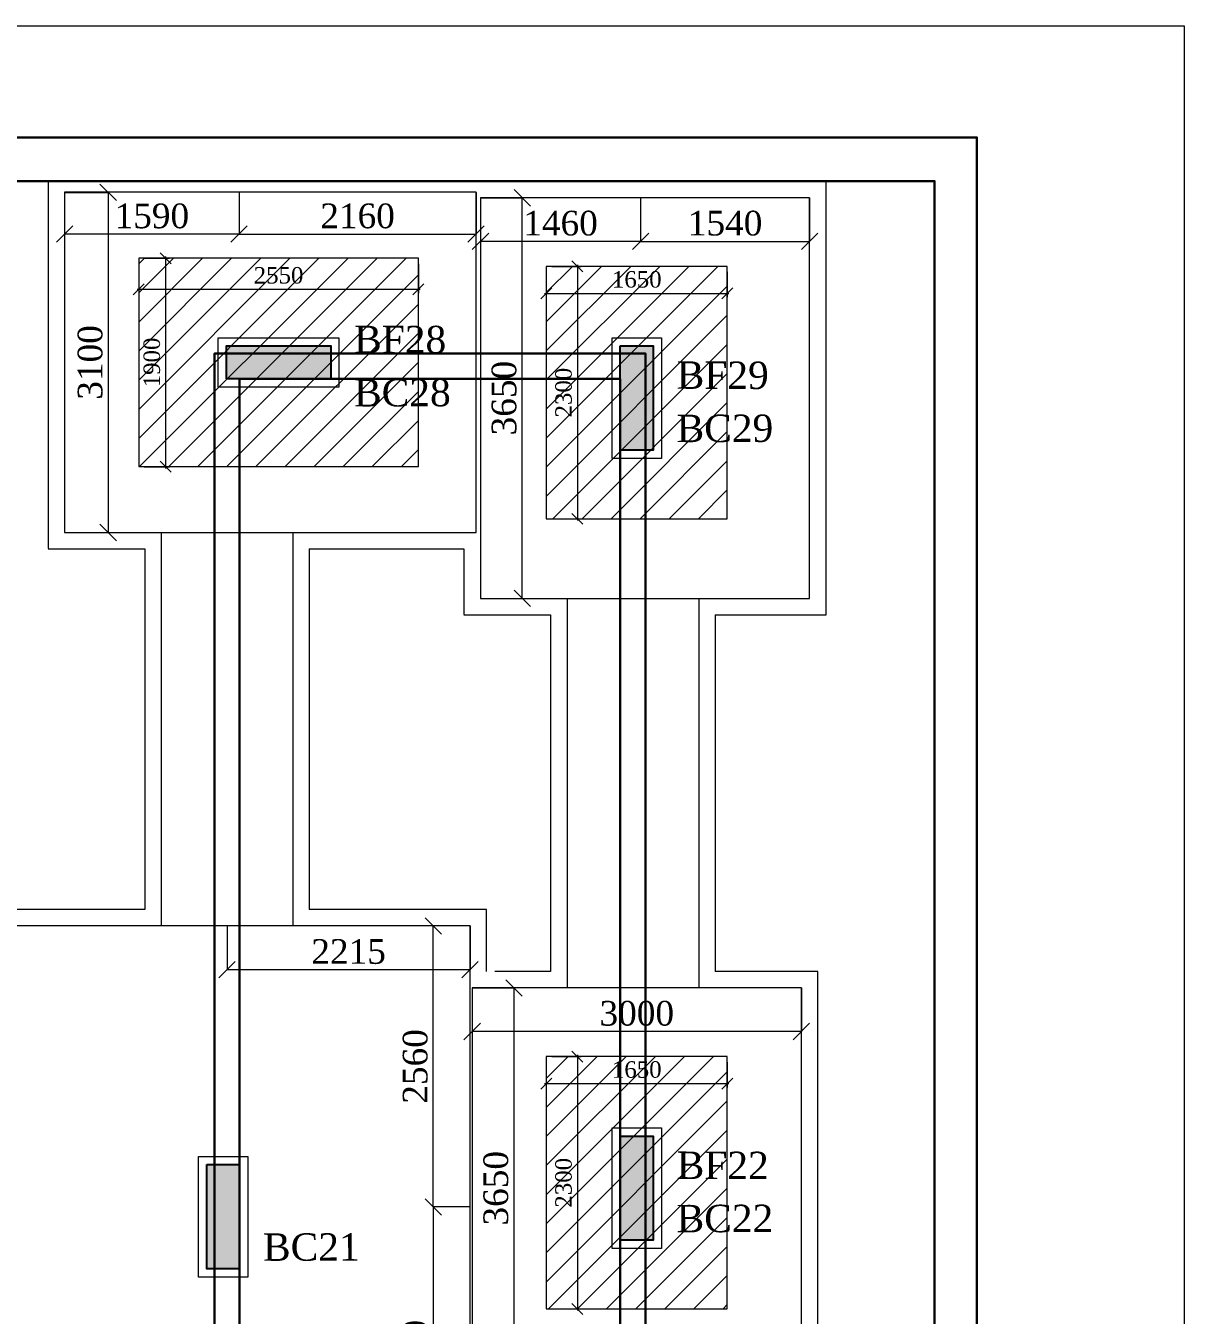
# Model space of a CAD drawing. Header units: inches. Extents: x 10943721 to 11147402, y -2794197 to -2693110.
# Drawn here: x 11034733 to 11045292, y -2704860 to -2693110 of the extents above; entities that cross this region are included whole.
import ezdxf

# ---------------------------------------------------------------- set-up
doc = ezdxf.new("R2010")
doc.units = ezdxf.units.IN
doc.header["$LTSCALE"] = 0.5
doc.header["$MEASUREMENT"] = 0
doc.header["$PDMODE"] = 34
doc.header["$PDSIZE"] = 50
doc.linetypes.add('HIDDEN', pattern=[9.525, 6.35, -3.175])
doc.layers.get('0').update_dxf_attribs({"lineweight": 0})
for name, color, linetype, lineweight in [('S-C0-UP TO B1', 4, 'Continuous', 30), ('S-C3-UP TO HP', 6, 'Continuous', 25), ('S-FOUND-EXCAVATION', 253, 'HIDDEN', 0), ('S-FOUND-PEDESTAL', 8, 'Continuous', 5), ('S-FOUND-TEXT COL', 7, 'Continuous', 0), ('S-FOUND-TEXT FOOTING', 7, 'Continuous', 0), ('S_FOUND_DIM', 7, 'Continuous', 9), ('S_FOUND_DIM-1', 7, 'Continuous', 9), ('S_FOUND_EXCAVATION', 253, 'HIDDEN', 5), ('S_FOUND_FOOTING', 7, 'Continuous', 15), ('S_FOUND_FOOTING-1', 7, 'Continuous', 9)]:
    doc.layers.add(name, color=color, linetype=linetype, lineweight=lineweight)
doc.layers.add('S_HATCH', color=250, linetype='Continuous', lineweight=5, transparency=0.5)
doc.styles.add('SHEET TEXT', font='times.ttf')
doc.styles.get("Standard").update_dxf_attribs({"font": 'times.ttf'})
doc.dimstyles.new('DIM FOOTING', dxfattribs={"dimtxt": 250, "dimasz": 150, "dimexe": 0.18, "dimexo": 0.0625, "dimgap": 50, "dimtad": 1, "dimtoh": 1, "dimdec": 0, "dimzin": 0, "dimdsep": 46, "dimtxsty": 'Standard', "dimblk": 'OBLIQUE', "dimcen": 0.09, "dimclrd": 256, "dimclre": 256, "dimclrt": 256, "dimadec": 0, "dimazin": 0, "dimtfac": 1, "dimtdec": 0, "dimtofl": 0, "dimtmove": 0, "dimatfit": 3, "dimfxl": 1, "dimtolj": 1, "dimtzin": 0, "dimlwd": -1, "dimlwe": -1, "dimarcsym": 0})
doc.dimstyles.new('S_DIM', dxfattribs={"dimtxt": 75, "dimasz": 35, "dimexe": 35, "dimexo": 50, "dimgap": 25, "dimtad": 1, "dimdec": 0, "dimzin": 0, "dimdsep": 46, "dimtxsty": 'Standard', "dimblk": 'OBLIQUE', "dimcen": 0.09, "dimdle": 15, "dimclrd": 256, "dimclre": 256, "dimclrt": 256, "dimadec": 0, "dimazin": 0, "dimtfac": 1, "dimtdec": 0, "dimtofl": 0, "dimtmove": 0, "dimatfit": 3, "dimfxl": 1, "dimtolj": 1, "dimtzin": 0, "dimlwd": -1, "dimlwe": -1, "dimarcsym": 0})

# ---------------------------------------------------------------- blocks, each defined once
blk = doc.blocks.new('_Oblique')
at = {"color": 0, "linetype": 'ByBlock', "lineweight": -2}
blk.add_line((-0.5, -0.5), (0.5, 0.5), dxfattribs=at)
blk = doc.blocks.new('*D343')
at = {"layer": 'Defpoints', "color": 0, "transparency": 16777216}
for p in [(11035087, -2694628), (11035087, -2697728), (11035484, -2697728)]:
    blk.add_point(p, dxfattribs=at)
at = {"layer": 'S_FOUND_DIM', "transparency": 16777216}
for p, q in [((11035087, -2694628), (11035485, -2694628)), ((11035484, -2694628), (11035484, -2697728)), ((11035087, -2697728), (11035485, -2697728))]:
    blk.add_line(p, q, dxfattribs=at)
at = {"layer": 'S_FOUND_DIM', "transparency": 16777216, "xscale": 150, "yscale": 150, "zscale": 150}
for p, rotation in [((11035484, -2694628), 90), ((11035484, -2697728), 270)]:
    blk.add_blockref('_Oblique', p, dxfattribs=dict(at, rotation=rotation))
at = {"layer": 'S_FOUND_DIM', "transparency": 16777216, "insert": (11035320, -2696178), "char_height": 225, "attachment_point": 5, "rotation": 90}
blk.add_mtext('\\A1;3100', dxfattribs=at)
blk = doc.blocks.new('*D344')
at = {"layer": 'Defpoints', "color": 0, "transparency": 16777216}
for p in [(11035087, -2694628), (11036677, -2694628), (11035087, -2695008)]:
    blk.add_point(p, dxfattribs=at)
at = {"layer": 'S_FOUND_DIM', "transparency": 16777216}
for p, q in [((11035087, -2694628), (11035087, -2695009)), ((11036677, -2694628), (11036677, -2695009)), ((11036677, -2695008), (11035087, -2695008))]:
    blk.add_line(p, q, dxfattribs=at)
at = {"layer": 'S_FOUND_DIM', "transparency": 16777216, "xscale": 150, "yscale": 150, "zscale": 150, "rotation": 180}
blk.add_blockref('_Oblique', (11035087, -2695008), dxfattribs=at)
at = {"layer": 'S_FOUND_DIM', "transparency": 16777216, "xscale": 150, "yscale": 150, "zscale": 150}
blk.add_blockref('_Oblique', (11036677, -2695008), dxfattribs=at)
at = {"layer": 'S_FOUND_DIM', "transparency": 16777216, "insert": (11035882, -2694844), "char_height": 225, "attachment_point": 5}
blk.add_mtext('\\A1;1590', dxfattribs=at)
blk = doc.blocks.new('*D345')
at = {"layer": 'Defpoints', "color": 0, "transparency": 16777216}
for p in [(11035762, -2695228), (11038312, -2695228), (11038312, -2695511)]:
    blk.add_point(p, dxfattribs=at)
at = {"layer": 'S_FOUND_DIM-1', "transparency": 16777216}
for p, q in [((11035762, -2695278), (11035762, -2695546)), ((11038312, -2695278), (11038312, -2695546)), ((11035747, -2695511), (11038327, -2695511))]:
    blk.add_line(p, q, dxfattribs=at)
at = {"layer": 'S_FOUND_DIM-1', "transparency": 16777216, "xscale": 100, "yscale": 100, "zscale": 100, "rotation": 180}
blk.add_blockref('_Oblique', (11035762, -2695511), dxfattribs=at)
at = {"layer": 'S_FOUND_DIM-1', "transparency": 16777216, "xscale": 100, "yscale": 100, "zscale": 100}
blk.add_blockref('_Oblique', (11038312, -2695511), dxfattribs=at)
at = {"layer": 'S_FOUND_DIM-1', "transparency": 16777216, "insert": (11037037, -2695385), "char_height": 150, "attachment_point": 5}
blk.add_mtext('\\A1;2550', dxfattribs=at)
blk = doc.blocks.new('*D346')
at = {"layer": 'Defpoints', "color": 0, "transparency": 16777216}
for p in [(11035762, -2695228), (11036008, -2695228), (11035762, -2697128)]:
    blk.add_point(p, dxfattribs=at)
at = {"layer": 'S_FOUND_DIM-1', "transparency": 16777216}
for p, q in [((11035812, -2695228), (11036043, -2695228)), ((11036008, -2697143), (11036008, -2695213)), ((11035812, -2697128), (11036043, -2697128))]:
    blk.add_line(p, q, dxfattribs=at)
at = {"layer": 'S_FOUND_DIM-1', "transparency": 16777216, "xscale": 100, "yscale": 100, "zscale": 100}
for p, rotation in [((11036008, -2695228), 90), ((11036008, -2697128), 270)]:
    blk.add_blockref('_Oblique', p, dxfattribs=dict(at, rotation=rotation))
at = {"layer": 'S_FOUND_DIM-1', "transparency": 16777216, "insert": (11035882, -2696178), "char_height": 150, "attachment_point": 5, "rotation": 90}
blk.add_mtext('\\A1;1900', dxfattribs=at)
blk = doc.blocks.new('*D347')
at = {"layer": 'Defpoints', "color": 0, "transparency": 16777216}
for p in [(11038877, -2694678), (11040337, -2694678), (11038877, -2695075)]:
    blk.add_point(p, dxfattribs=at)
at = {"layer": 'S_FOUND_DIM', "transparency": 16777216}
for p, q in [((11038877, -2694678), (11038877, -2695075)), ((11040337, -2694678), (11040337, -2695075)), ((11040337, -2695075), (11038877, -2695075))]:
    blk.add_line(p, q, dxfattribs=at)
at = {"layer": 'S_FOUND_DIM', "transparency": 16777216, "xscale": 150, "yscale": 150, "zscale": 150, "rotation": 180}
blk.add_blockref('_Oblique', (11038877, -2695075), dxfattribs=at)
at = {"layer": 'S_FOUND_DIM', "transparency": 16777216, "xscale": 150, "yscale": 150, "zscale": 150}
blk.add_blockref('_Oblique', (11040337, -2695075), dxfattribs=at)
at = {"layer": 'S_FOUND_DIM', "transparency": 16777216, "insert": (11039607, -2694910), "char_height": 225, "attachment_point": 5}
blk.add_mtext('\\A1;1460', dxfattribs=at)
blk = doc.blocks.new('*D348')
at = {"layer": 'Defpoints', "color": 0, "transparency": 16777216}
for p in [(11038877, -2694678), (11039258, -2694678), (11038877, -2698328)]:
    blk.add_point(p, dxfattribs=at)
at = {"layer": 'S_FOUND_DIM', "transparency": 16777216}
for p, q in [((11038877, -2694678), (11039258, -2694678)), ((11039258, -2698328), (11039258, -2694678)), ((11038877, -2698328), (11039258, -2698328))]:
    blk.add_line(p, q, dxfattribs=at)
at = {"layer": 'S_FOUND_DIM', "transparency": 16777216, "xscale": 150, "yscale": 150, "zscale": 150}
for p, rotation in [((11039258, -2694678), 90), ((11039258, -2698328), 270)]:
    blk.add_blockref('_Oblique', p, dxfattribs=dict(at, rotation=rotation))
at = {"layer": 'S_FOUND_DIM', "transparency": 16777216, "insert": (11039093, -2696503), "char_height": 225, "attachment_point": 5, "rotation": 90}
blk.add_mtext('\\A1;3650', dxfattribs=at)
blk = doc.blocks.new('*D349')
at = {"layer": 'Defpoints', "color": 0, "transparency": 16777216}
for p in [(11039477, -2695303), (11039477, -2697603), (11039761, -2697603)]:
    blk.add_point(p, dxfattribs=at)
at = {"layer": 'S_FOUND_DIM-1', "transparency": 16777216}
for p, q in [((11039527, -2695303), (11039796, -2695303)), ((11039761, -2695288), (11039761, -2697618)), ((11039527, -2697603), (11039796, -2697603))]:
    blk.add_line(p, q, dxfattribs=at)
at = {"layer": 'S_FOUND_DIM-1', "transparency": 16777216, "xscale": 100, "yscale": 100, "zscale": 100}
for p, rotation in [((11039761, -2695303), 90), ((11039761, -2697603), 270)]:
    blk.add_blockref('_Oblique', p, dxfattribs=dict(at, rotation=rotation))
at = {"layer": 'S_FOUND_DIM-1', "transparency": 16777216, "insert": (11039635, -2696453), "char_height": 150, "attachment_point": 5, "rotation": 90}
blk.add_mtext('\\A1;2300', dxfattribs=at)
blk = doc.blocks.new('*D350')
at = {"layer": 'Defpoints', "color": 0, "transparency": 16777216}
for p in [(11039477, -2695303), (11041127, -2695303), (11041127, -2695549)]:
    blk.add_point(p, dxfattribs=at)
at = {"layer": 'S_FOUND_DIM-1', "transparency": 16777216}
for p, q in [((11039477, -2695353), (11039477, -2695584)), ((11041127, -2695353), (11041127, -2695584)), ((11039462, -2695549), (11041142, -2695549))]:
    blk.add_line(p, q, dxfattribs=at)
at = {"layer": 'S_FOUND_DIM-1', "transparency": 16777216, "xscale": 100, "yscale": 100, "zscale": 100, "rotation": 180}
blk.add_blockref('_Oblique', (11039477, -2695549), dxfattribs=at)
at = {"layer": 'S_FOUND_DIM-1', "transparency": 16777216, "xscale": 100, "yscale": 100, "zscale": 100}
blk.add_blockref('_Oblique', (11041127, -2695549), dxfattribs=at)
at = {"layer": 'S_FOUND_DIM-1', "transparency": 16777216, "insert": (11040302, -2695422), "char_height": 150, "attachment_point": 5}
blk.add_mtext('\\A1;1650', dxfattribs=at)
blk = doc.blocks.new('*D351')
at = {"layer": 'Defpoints', "color": 0, "transparency": 16777216}
for p in [(11038802, -2701878), (11041802, -2701878), (11038802, -2702275)]:
    blk.add_point(p, dxfattribs=at)
at = {"layer": 'S_FOUND_DIM', "transparency": 16777216}
for p, q in [((11038802, -2701878), (11038802, -2702275)), ((11041802, -2701878), (11041802, -2702275)), ((11041802, -2702275), (11038802, -2702275))]:
    blk.add_line(p, q, dxfattribs=at)
at = {"layer": 'S_FOUND_DIM', "transparency": 16777216, "xscale": 150, "yscale": 150, "zscale": 150, "rotation": 180}
blk.add_blockref('_Oblique', (11038802, -2702275), dxfattribs=at)
at = {"layer": 'S_FOUND_DIM', "transparency": 16777216, "xscale": 150, "yscale": 150, "zscale": 150}
blk.add_blockref('_Oblique', (11041802, -2702275), dxfattribs=at)
at = {"layer": 'S_FOUND_DIM', "transparency": 16777216, "insert": (11040302, -2702110), "char_height": 225, "attachment_point": 5}
blk.add_mtext('\\A1;3000', dxfattribs=at)
blk = doc.blocks.new('*D352')
at = {"layer": 'Defpoints', "color": 0, "transparency": 16777216}
for p in [(11038802, -2701878), (11039183, -2701878), (11038802, -2705528)]:
    blk.add_point(p, dxfattribs=at)
at = {"layer": 'S_FOUND_DIM', "transparency": 16777216}
for p, q in [((11038802, -2701878), (11039183, -2701878)), ((11039183, -2705528), (11039183, -2701878)), ((11038802, -2705528), (11039183, -2705528))]:
    blk.add_line(p, q, dxfattribs=at)
at = {"layer": 'S_FOUND_DIM', "transparency": 16777216, "xscale": 150, "yscale": 150, "zscale": 150}
for p, rotation in [((11039183, -2701878), 90), ((11039183, -2705528), 270)]:
    blk.add_blockref('_Oblique', p, dxfattribs=dict(at, rotation=rotation))
at = {"layer": 'S_FOUND_DIM', "transparency": 16777216, "insert": (11039018, -2703703), "char_height": 225, "attachment_point": 5, "rotation": 90}
blk.add_mtext('\\A1;3650', dxfattribs=at)
blk = doc.blocks.new('*D376')
at = {"layer": 'Defpoints', "color": 0, "transparency": 16777216}
for p in [(11036677, -2694628), (11038837, -2694628), (11038837, -2695008)]:
    blk.add_point(p, dxfattribs=at)
at = {"layer": 'S_FOUND_DIM', "transparency": 16777216}
for p, q in [((11036677, -2694628), (11036677, -2695009)), ((11038837, -2694628), (11038837, -2695009)), ((11036677, -2695008), (11038837, -2695008))]:
    blk.add_line(p, q, dxfattribs=at)
at = {"layer": 'S_FOUND_DIM', "transparency": 16777216, "xscale": 150, "yscale": 150, "zscale": 150, "rotation": 180}
blk.add_blockref('_Oblique', (11036677, -2695008), dxfattribs=at)
at = {"layer": 'S_FOUND_DIM', "transparency": 16777216, "xscale": 150, "yscale": 150, "zscale": 150}
blk.add_blockref('_Oblique', (11038837, -2695008), dxfattribs=at)
at = {"layer": 'S_FOUND_DIM', "transparency": 16777216, "insert": (11037757, -2694844), "char_height": 225, "attachment_point": 5}
blk.add_mtext('\\A1;2160', dxfattribs=at)
blk = doc.blocks.new('*D377')
at = {"layer": 'Defpoints', "color": 0, "transparency": 16777216}
for p in [(11040337, -2694678), (11041877, -2694678), (11041877, -2695075)]:
    blk.add_point(p, dxfattribs=at)
at = {"layer": 'S_FOUND_DIM', "transparency": 16777216}
for p, q in [((11040337, -2694678), (11040337, -2695075)), ((11041877, -2694678), (11041877, -2695075)), ((11040337, -2695075), (11041877, -2695075))]:
    blk.add_line(p, q, dxfattribs=at)
at = {"layer": 'S_FOUND_DIM', "transparency": 16777216, "xscale": 150, "yscale": 150, "zscale": 150, "rotation": 180}
blk.add_blockref('_Oblique', (11040337, -2695075), dxfattribs=at)
at = {"layer": 'S_FOUND_DIM', "transparency": 16777216, "xscale": 150, "yscale": 150, "zscale": 150}
blk.add_blockref('_Oblique', (11041877, -2695075), dxfattribs=at)
at = {"layer": 'S_FOUND_DIM', "transparency": 16777216, "insert": (11041107, -2694910), "char_height": 225, "attachment_point": 5}
blk.add_mtext('\\A1;1540', dxfattribs=at)
blk = doc.blocks.new('*D291')
at = {"layer": 'Defpoints', "color": 0, "transparency": 16777216}
for p in [(11036567, -2701313), (11038782, -2701313), (11036567, -2701712)]:
    blk.add_point(p, dxfattribs=at)
at = {"layer": 'S_FOUND_DIM', "transparency": 16777216}
for p, q in [((11036567, -2701313), (11036567, -2701712)), ((11038782, -2701313), (11038782, -2701712)), ((11038782, -2701712), (11036567, -2701712))]:
    blk.add_line(p, q, dxfattribs=at)
at = {"layer": 'S_FOUND_DIM', "transparency": 16777216, "xscale": 150, "yscale": 150, "zscale": 150, "rotation": 180}
blk.add_blockref('_Oblique', (11036567, -2701712), dxfattribs=at)
at = {"layer": 'S_FOUND_DIM', "transparency": 16777216, "xscale": 150, "yscale": 150, "zscale": 150}
blk.add_blockref('_Oblique', (11038782, -2701712), dxfattribs=at)
at = {"layer": 'S_FOUND_DIM', "transparency": 16777216, "insert": (11037675, -2701547), "char_height": 225, "attachment_point": 5}
blk.add_mtext('\\A1;2215', dxfattribs=at)
blk = doc.blocks.new('*D294')
at = {"layer": 'Defpoints', "color": 0, "transparency": 16777216}
for p in [(11038448, -2703873), (11038782, -2703873), (11038782, -2706613)]:
    blk.add_point(p, dxfattribs=at)
at = {"layer": 'S_FOUND_DIM', "transparency": 16777216}
for p, q in [((11038782, -2703873), (11038447, -2703873)), ((11038448, -2706613), (11038448, -2703873)), ((11038782, -2706613), (11038447, -2706613))]:
    blk.add_line(p, q, dxfattribs=at)
at = {"layer": 'S_FOUND_DIM', "transparency": 16777216, "xscale": 150, "yscale": 150, "zscale": 150}
for p, rotation in [((11038448, -2703873), 90), ((11038448, -2706613), 270)]:
    blk.add_blockref('_Oblique', p, dxfattribs=dict(at, rotation=rotation))
at = {"layer": 'S_FOUND_DIM', "transparency": 16777216, "insert": (11038283, -2705243), "char_height": 225, "attachment_point": 5, "rotation": 90}
blk.add_mtext('\\A1;2740', dxfattribs=at)
blk = doc.blocks.new('*D295')
at = {"layer": 'Defpoints', "color": 0, "transparency": 16777216}
for p in [(11038447, -2701313), (11038782, -2701313), (11038727, -2703873)]:
    blk.add_point(p, dxfattribs=at)
at = {"layer": 'S_FOUND_DIM', "transparency": 16777216}
for p, q in [((11038782, -2701313), (11038447, -2701313)), ((11038447, -2703873), (11038447, -2701313)), ((11038727, -2703873), (11038447, -2703873))]:
    blk.add_line(p, q, dxfattribs=at)
at = {"layer": 'S_FOUND_DIM', "transparency": 16777216, "xscale": 150, "yscale": 150, "zscale": 150}
for p, rotation in [((11038447, -2701313), 90), ((11038447, -2703873), 270)]:
    blk.add_blockref('_Oblique', p, dxfattribs=dict(at, rotation=rotation))
at = {"layer": 'S_FOUND_DIM', "transparency": 16777216, "insert": (11038283, -2702593), "char_height": 225, "attachment_point": 5, "rotation": 90}
blk.add_mtext('\\A1;2560', dxfattribs=at)
blk = doc.blocks.new('*D244')
at = {"layer": 'Defpoints', "color": 0, "transparency": 16777216}
for p in [(11039477, -2702503), (11039477, -2704803), (11039761, -2704803)]:
    blk.add_point(p, dxfattribs=at)
at = {"layer": 'S_FOUND_DIM-1', "transparency": 16777216}
for p, q in [((11039527, -2702503), (11039796, -2702503)), ((11039761, -2702488), (11039761, -2704818)), ((11039527, -2704803), (11039796, -2704803))]:
    blk.add_line(p, q, dxfattribs=at)
at = {"layer": 'S_FOUND_DIM-1', "transparency": 16777216, "xscale": 100, "yscale": 100, "zscale": 100}
for p, rotation in [((11039761, -2702503), 90), ((11039761, -2704803), 270)]:
    blk.add_blockref('_Oblique', p, dxfattribs=dict(at, rotation=rotation))
at = {"layer": 'S_FOUND_DIM-1', "transparency": 16777216, "insert": (11039635, -2703653), "char_height": 150, "attachment_point": 5, "rotation": 90}
blk.add_mtext('\\A1;2300', dxfattribs=at)
blk = doc.blocks.new('*D245')
at = {"layer": 'Defpoints', "color": 0, "transparency": 16777216}
for p in [(11039477, -2702503), (11041127, -2702503), (11041127, -2702749)]:
    blk.add_point(p, dxfattribs=at)
at = {"layer": 'S_FOUND_DIM-1', "transparency": 16777216}
for p, q in [((11039477, -2702553), (11039477, -2702784)), ((11041127, -2702553), (11041127, -2702784)), ((11039462, -2702749), (11041142, -2702749))]:
    blk.add_line(p, q, dxfattribs=at)
at = {"layer": 'S_FOUND_DIM-1', "transparency": 16777216, "xscale": 100, "yscale": 100, "zscale": 100, "rotation": 180}
blk.add_blockref('_Oblique', (11039477, -2702749), dxfattribs=at)
at = {"layer": 'S_FOUND_DIM-1', "transparency": 16777216, "xscale": 100, "yscale": 100, "zscale": 100}
blk.add_blockref('_Oblique', (11041127, -2702749), dxfattribs=at)
at = {"layer": 'S_FOUND_DIM-1', "transparency": 16777216, "insert": (11040302, -2702622), "char_height": 150, "attachment_point": 5}
blk.add_mtext('\\A1;1650', dxfattribs=at)

msp = doc.modelspace()

# ---------------------------------------------------------------- hatches: boundary and pattern name
at = {"layer": 'S-C3-UP TO HP'}
h = msp.add_hatch(color=250, dxfattribs=at)
h.dxf.hatch_style = 1
h.paths.add_polyline_path([(11036562, -2696327.5), (11036562, -2696027.5), (11037512, -2696027.5), (11037512, -2696327.5)])
h = msp.add_hatch(color=250, dxfattribs=at)
h.dxf.hatch_style = 1
h.paths.add_polyline_path([(11040152, -2696027.5), (11040452, -2696027.5), (11040452, -2696977.5), (11040152, -2696977.5)])
h = msp.add_hatch(color=250, dxfattribs=at)
h.dxf.hatch_style = 1
h.paths.add_polyline_path([(11040152, -2703227.5), (11040452, -2703227.5), (11040452, -2704177.5), (11040152, -2704177.5)])
h = msp.add_hatch(color=250, dxfattribs=at)
h.dxf.hatch_style = 1
h.paths.add_polyline_path([(11036382, -2703487.5), (11036682, -2703487.5), (11036682, -2704437.5), (11036382, -2704437.5)])
at = {"layer": 'S_HATCH'}
h = msp.add_hatch(dxfattribs=at)
h.set_pattern_fill('ANSI31', color=250, scale=1500)
h.paths.add_polyline_path([(11039477, -2708442.5), (11039477, -2710742.5), (11041127, -2710742.5), (11041127, -2708442.5)])
h.paths.add_polyline_path([(11039477, -2702502.5), (11039477, -2704802.5), (11041127, -2704802.5), (11041127, -2702502.5)])
h.paths.add_polyline_path([(11036443.4, -2716042.5), (11036443.4, -2723062.5), (11033143.4, -2723062.5), (11033143.4, -2716042.5)])
h.paths.add_polyline_path([(11028467, -2711292.5), (11033747, -2711292.5), (11033747, -2713392.5), (11028467, -2713392.5)])
h.paths.add_polyline_path([(11030092, -2704737.5), (11032742, -2704737.5), (11032742, -2702737.5), (11030092, -2702737.5)])
h.paths.add_polyline_path([(11039477, -2695302.5), (11039477, -2697602.5), (11041127, -2697602.5), (11041127, -2695302.5)])
h.paths.add_polyline_path([(11035762, -2697127.5), (11038312, -2697127.5), (11038312, -2695227.5), (11035762, -2695227.5)])
h.paths.add_polyline_path([(11030792, -2697127.5), (11033342, -2697127.5), (11033342, -2695227.5), (11030792, -2695227.5)])
h.paths.add_polyline_path([(11025892, -2697127.5), (11028442, -2697127.5), (11028442, -2695227.5), (11025892, -2695227.5)])
h.paths.add_polyline_path([(11020962, -2697127.5), (11023512, -2697127.5), (11023512, -2695227.5), (11020962, -2695227.5)])
h.paths.add_polyline_path([(11020812, -2706587.5), (11024212, -2706587.5), (11024212, -2704387.5), (11020812, -2704387.5)])
h.paths.add_polyline_path([(11020812, -2710417.5), (11024212, -2710417.5), (11024212, -2708217.5), (11020812, -2708217.5)])
h.paths.add_polyline_path([(11020812, -2715232.5), (11020812, -2718232.5), (11023012, -2718232.5), (11023012, -2715232.5)])
h.paths.add_polyline_path([(11039202, -2715232.5), (11039202, -2718232.5), (11041402, -2718232.5), (11041402, -2715232.5)])
h.paths.add_polyline_path([(11025767, -2716042.5), (11025767, -2723062.5), (11029067, -2723062.5), (11029067, -2716042.5)])
h.paths.add_polyline_path([(11039202, -2719487.5), (11039202, -2722337.5), (11041402, -2722337.5), (11041402, -2719487.5)])
h.paths.add_polyline_path([(11020812, -2719487.5), (11020812, -2722337.5), (11023012, -2722337.5), (11023012, -2719487.5)])
h.paths.add_polyline_path([(11039102, -2728387.5), (11039102, -2731137.5), (11041352, -2731137.5), (11041352, -2728387.5)])
h.paths.add_polyline_path([(11020862, -2728387.5), (11020862, -2731137.5), (11023112, -2731137.5), (11023112, -2728387.5)])

# ---------------------------------------------------------------- linework, layer by layer
at = {"color": 1}
msp.add_lwpolyline([(11016019.1, -2693110.2), (11045291.9, -2693110.2), (11045291.9, -2787453.4), (11016019.1, -2787453.4)], close=True, dxfattribs=at)
at = {"color": 31}
for points in [[(11035967, -2697727.5), (11035967, -2701312.5)], [(11037167, -2697727.5), (11037167, -2701312.5)], [(11039667, -2698327.5), (11039667, -2701877.5)], [(11040867, -2698327.5), (11040867, -2701877.5)]]:
    msp.add_lwpolyline(points, dxfattribs=at)
at = {"layer": 'S-C0-UP TO B1'}
for points in [[(11043402, -2785947.5), (11043402, -2694127.5), (11017527.3, -2694127.5), (11017527.3, -2785947.5)], [(11043016.5, -2785544.7), (11043016.5, -2694524.7), (11017941.7, -2694524.7), (11017941.7, -2785544.7)]]:
    msp.add_lwpolyline(points, close=True, dxfattribs=at)
at = {"layer": 'S-C0-UP TO B1', "color": 7}
msp.add_lwpolyline([(11032872, -2712467.5), (11034682, -2712467.5, 0.4142136), (11036682, -2710467.5), (11036682, -2696327.5), (11040152, -2696327.5), (11040152, -2716967.5), (11033127, -2716967.5), (11033127, -2717197.5), (11040382, -2717197.5), (11040382, -2696097.5), (11036452, -2696097.5), (11036452, -2710467.5, -0.4142136), (11034682, -2712237.5), (11032872, -2712237.5)], format="xyb", dxfattribs=at)
at = {"layer": 'S-C3-UP TO HP'}
for points in [[(11036562, -2696327.5), (11036562, -2696027.5), (11037512, -2696027.5), (11037512, -2696327.5)], [(11040152, -2696027.5), (11040452, -2696027.5), (11040452, -2696977.5), (11040152, -2696977.5)], [(11040152, -2703227.5), (11040452, -2703227.5), (11040452, -2704177.5), (11040152, -2704177.5)], [(11036382, -2703487.5), (11036682, -2703487.5), (11036682, -2704437.5), (11036382, -2704437.5)]]:
    msp.add_lwpolyline(points, close=True, dxfattribs=at)
at = {"layer": 'S-FOUND-EXCAVATION'}
for points in [[(11035817, -2697877.5), (11035817, -2701162.5)], [(11037317, -2697877.5), (11037317, -2701162.5)], [(11039517, -2698477.5), (11039517, -2701727.5)], [(11041017, -2698477.5), (11041017, -2701727.5)]]:
    msp.add_lwpolyline(points, dxfattribs=at)
at = {"layer": 'S-FOUND-PEDESTAL'}
for points in [[(11036487, -2696402.5), (11036487, -2695952.5), (11037587, -2695952.5), (11037587, -2696402.5)], [(11040077, -2695952.5), (11040527, -2695952.5), (11040527, -2697052.5), (11040077, -2697052.5)], [(11040077, -2703152.5), (11040527, -2703152.5), (11040527, -2704252.5), (11040077, -2704252.5)], [(11036307, -2703412.5), (11036757, -2703412.5), (11036757, -2704512.5), (11036307, -2704512.5)]]:
    msp.add_lwpolyline(points, close=True, dxfattribs=at)
at = {"layer": 'S_FOUND_EXCAVATION'}
for points in [[(11034937, -2694527.5), (11034937, -2697877.5), (11035817, -2697877.5)], [(11041017, -2698477.5), (11042027, -2698477.5), (11042027, -2694527.5), (11038987, -2694527.5)], [(11037317, -2697877.5), (11038727, -2697877.5)], [(11038727, -2697877.5), (11038727, -2698477.5), (11039517, -2698477.5)], [(11039517, -2698477.5), (11039517, -2701727.5)], [(11041017, -2698477.5), (11041017, -2701727.5)], [(11035817, -2701162.5), (11033312, -2701162.5), (11033312, -2701987.5)], [(11038932, -2701727.5), (11038932, -2701162.5), (11037317, -2701162.5)], [(11038932, -2701727.5), (11038932, -2701162.5), (11037317, -2701162.5)], [(11039517, -2701727.5), (11039007, -2701727.5)], [(11041017, -2705677.5), (11041952, -2705677.5), (11041952, -2701727.5), (11041017, -2701727.5)]]:
    msp.add_lwpolyline(points, dxfattribs=at)
at = {"layer": 'S_FOUND_FOOTING', "color": 3}
msp.add_lwpolyline([(11035087, -2697727.5), (11038837, -2697727.5), (11038837, -2694627.5), (11035087, -2694627.5)], close=True, dxfattribs=at)
at = {"layer": 'S_FOUND_FOOTING', "color": 202}
for points in [[(11038877, -2694677.5), (11038877, -2698327.5), (11041877, -2698327.5), (11041877, -2694677.5)], [(11038802, -2701877.5), (11038802, -2705527.5), (11041802, -2705527.5), (11041802, -2701877.5)]]:
    msp.add_lwpolyline(points, close=True, dxfattribs=at)
at = {"layer": 'S_FOUND_FOOTING', "color": 31}
for points in [[(11039667, -2698327.5), (11039667, -2701877.5)], [(11040867, -2698327.5), (11040867, -2701877.5)]]:
    msp.add_lwpolyline(points, dxfattribs=at)
at = {"layer": 'S_FOUND_FOOTING', "color": 5}
msp.add_lwpolyline([(11037682, -2706612.5), (11038782, -2706612.5), (11038782, -2701312.5), (11033462, -2701312.5), (11033462, -2710597.5), (11037682, -2710597.5), (11037682, -2706612.5)], dxfattribs=at)
at = {"layer": 'S_FOUND_FOOTING-1', "color": 3}
msp.add_lwpolyline([(11035762, -2697127.5), (11038312, -2697127.5), (11038312, -2695227.5), (11035762, -2695227.5)], close=True, dxfattribs=at)
at = {"layer": 'S_FOUND_FOOTING-1', "color": 202}
for points in [[(11039477, -2695302.5), (11039477, -2697602.5), (11041127, -2697602.5), (11041127, -2695302.5)], [(11039477, -2702502.5), (11039477, -2704802.5), (11041127, -2704802.5), (11041127, -2702502.5)]]:
    msp.add_lwpolyline(points, close=True, dxfattribs=at)

# ---------------------------------------------------------------- texts
at = {"layer": 'S-FOUND-TEXT COL', "color": 7, "style": 'SHEET TEXT'}
for s, p in [('BC28', (11037725.2, -2696579.3)), ('BC29', (11040665.2, -2696904.3)), ('BC22', (11040665.2, -2704104.3)), ('BC21', (11036895.2, -2704364.3))]:
    msp.add_text(s, height=250, rotation=0.15396, dxfattribs=at).set_placement(p)
at = {"layer": 'S-FOUND-TEXT FOOTING', "color": 3, "style": 'SHEET TEXT'}
msp.add_text('BF28', height=250, rotation=359.84604, dxfattribs=at).set_placement((11037725.2, -2696092.8))
at = {"layer": 'S-FOUND-TEXT FOOTING', "color": 202, "style": 'SHEET TEXT'}
for s, p in [('BF29', (11040665.2, -2696417.8)), ('BF22', (11040665.2, -2703617.8))]:
    msp.add_text(s, height=250, rotation=359.84604, dxfattribs=at).set_placement(p)

# ---------------------------------------------------------------- dimensions: what is measured, and where the dimension line sits
at = {"layer": 'S_FOUND_DIM'}
for base, p1, p2, angle, picture, middle in [((11035087, -2695008.4), (11036677, -2694627.5), (11035087, -2694627.5), 180, '*D344', (11035882, -2694843.6)), ((11035484.4, -2697727.5), (11035087, -2694627.5), (11035087, -2697727.5), 270, '*D343', (11035320, -2696177.5)), ((11039257.9, -2694677.5), (11038877, -2698327.5), (11038877, -2694677.5), 90, '*D348', (11039093.4, -2696502.5)), ((11038877, -2695074.9), (11040337, -2694677.5), (11038877, -2694677.5), 180, '*D347', (11039607, -2694910.4)), ((11038447.2, -2701312.5), (11038727, -2703872.5), (11038782, -2701312.5), 90, '*D295', (11038282.8, -2702592.5)), ((11039182.9, -2701877.5), (11038802, -2705527.5), (11038802, -2701877.5), 90, '*D352', (11039018.4, -2703702.5)), ((11038802, -2702274.9), (11041802, -2701877.5), (11038802, -2701877.5), 180, '*D351', (11040302, -2702110.4)), ((11038447.6, -2703872.5), (11038782, -2706612.5), (11038782, -2703872.5), 90, '*D294', (11038282.8, -2705242.5))]:
    dim = msp.add_linear_dim(base=base, p1=p1, p2=p2, angle=angle, dimstyle='DIM FOOTING', override={"dimtxt": 225}, dxfattribs=at)
    dim.commit()
    dim.dimension.update_dxf_attribs({"geometry": picture, "text_midpoint": middle})
for base, p1, p2, picture, middle in [((11038837, -2695008.4), (11036677, -2694627.5), (11038837, -2694627.5), '*D376', (11037757, -2694843.9)), ((11041877, -2695074.9), (11040337, -2694677.5), (11041877, -2694677.5), '*D377', (11041107, -2694910.4)), ((11036567, -2701711.8), (11038782, -2701312.5), (11036567, -2701312.5), '*D291', (11037674.5, -2701547.4))]:
    dim = msp.add_linear_dim(base=base, p1=p1, p2=p2, dimstyle='DIM FOOTING', override={"dimtxt": 225}, dxfattribs=at)
    dim.commit()
    dim.dimension.update_dxf_attribs({"geometry": picture, "text_midpoint": middle})
at = {"layer": 'S_FOUND_DIM-1', "color": 2}
for base, p1, p2, angle, picture, middle in [((11038312, -2695511.4), (11035762, -2695227.5), (11038312, -2695227.5), 180, '*D345', (11037037, -2695385.1)), ((11036008.1, -2695227.5), (11035762, -2697127.5), (11035762, -2695227.5), 270, '*D346', (11035881.6, -2696177.5)), ((11041127, -2695548.6), (11039477, -2695302.5), (11041127, -2695302.5), 180, '*D350', (11040302, -2695422.3)), ((11039760.9, -2697602.5), (11039477, -2695302.5), (11039477, -2697602.5), 90, '*D349', (11039634.6, -2696452.5)), ((11041127, -2702748.6), (11039477, -2702502.5), (11041127, -2702502.5), 180, '*D245', (11040302, -2702622.3)), ((11039760.9, -2704802.5), (11039477, -2702502.5), (11039477, -2704802.5), 90, '*D244', (11039634.6, -2703652.5))]:
    dim = msp.add_linear_dim(base=base, p1=p1, p2=p2, angle=angle, dimstyle='S_DIM', override={"dimtxt": 150, "dimasz": 100, "dimgap": 50, "dimarcsym": 1}, dxfattribs=at)
    dim.commit()
    dim.dimension.update_dxf_attribs({"geometry": picture, "text_midpoint": middle})

doc.saveas('drawing.dxf')
